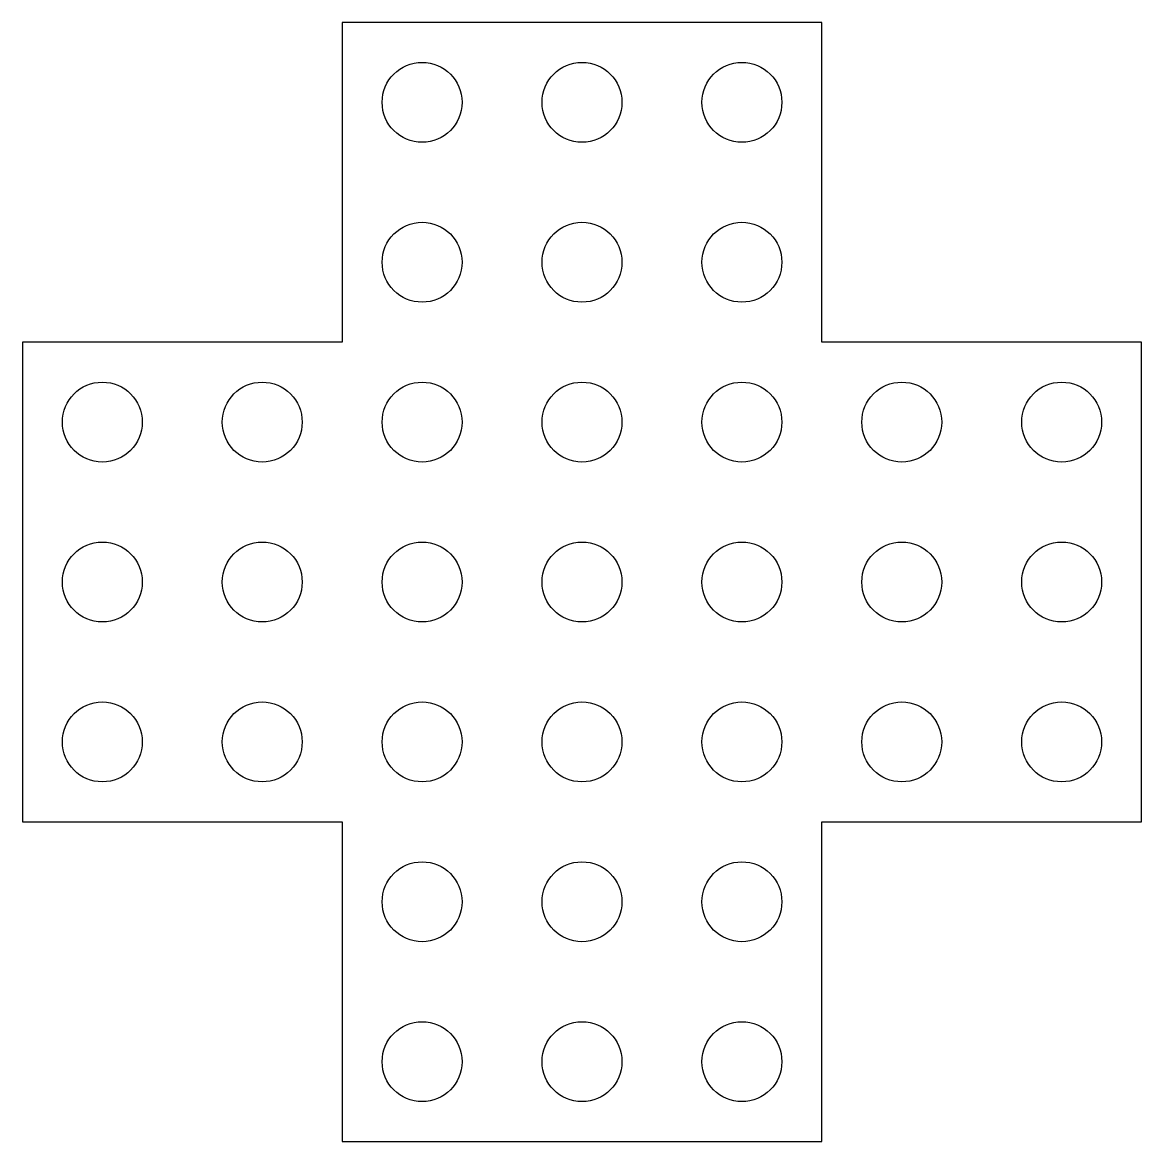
# Model space of a CAD drawing. Extents: x 0 to 4.38, y 0 to 4.38.
import ezdxf

# ---------------------------------------------------------------- set-up
doc = ezdxf.new("R2010")
doc.units = 0
doc.layers.add('1', color=7, linetype='CONTINUOUS')
doc.layers.add('2', color=7, linetype='CONTINUOUS')

msp = doc.modelspace()

# ---------------------------------------------------------------- linework, layer by layer
at = {"layer": '1', "color": 2}
for centre in [(1.5625, 4.0625), (2.1875, 4.0625), (2.8125, 4.0625), (1.5625, 3.4375), (2.1875, 3.4375), (2.8125, 3.4375), (0.3125, 2.8125), (0.9375, 2.8125), (1.5625, 2.8125), (2.1875, 2.8125), (2.8125, 2.8125), (3.4375, 2.8125), (4.0625, 2.8125), (0.3125, 2.1875), (0.9375, 2.1875), (1.5625, 2.1875), (2.1875, 2.1875), (2.8125, 2.1875), (3.4375, 2.1875), (4.0625, 2.1875), (0.3125, 1.5625), (0.9375, 1.5625), (1.5625, 1.5625), (2.1875, 1.5625), (2.8125, 1.5625), (3.4375, 1.5625), (4.0625, 1.5625), (1.5625, 0.9375), (2.1875, 0.9375), (2.8125, 0.9375), (1.5625, 0.3125), (2.1875, 0.3125), (2.8125, 0.3125)]:
    msp.add_circle(centre, 0.1562, dxfattribs=at)
at = {"layer": '2', "color": 1}
for p, q in [((1.25, 4.375), (1.25, 3.125)), ((3.125, 4.375), (1.25, 4.375)), ((3.125, 3.125), (3.125, 4.375)), ((1.25, 3.125), (0, 3.125)), ((0, 3.125), (0, 1.25)), ((4.375, 3.125), (3.125, 3.125)), ((4.375, 1.25), (4.375, 3.125)), ((0, 1.25), (1.25, 1.25)), ((1.25, 1.25), (1.25, 0)), ((3.125, 1.25), (4.375, 1.25)), ((3.125, 0), (3.125, 1.25)), ((1.25, 0), (3.125, 0))]:
    msp.add_line(p, q, dxfattribs=at)

doc.saveas('drawing.dxf')
